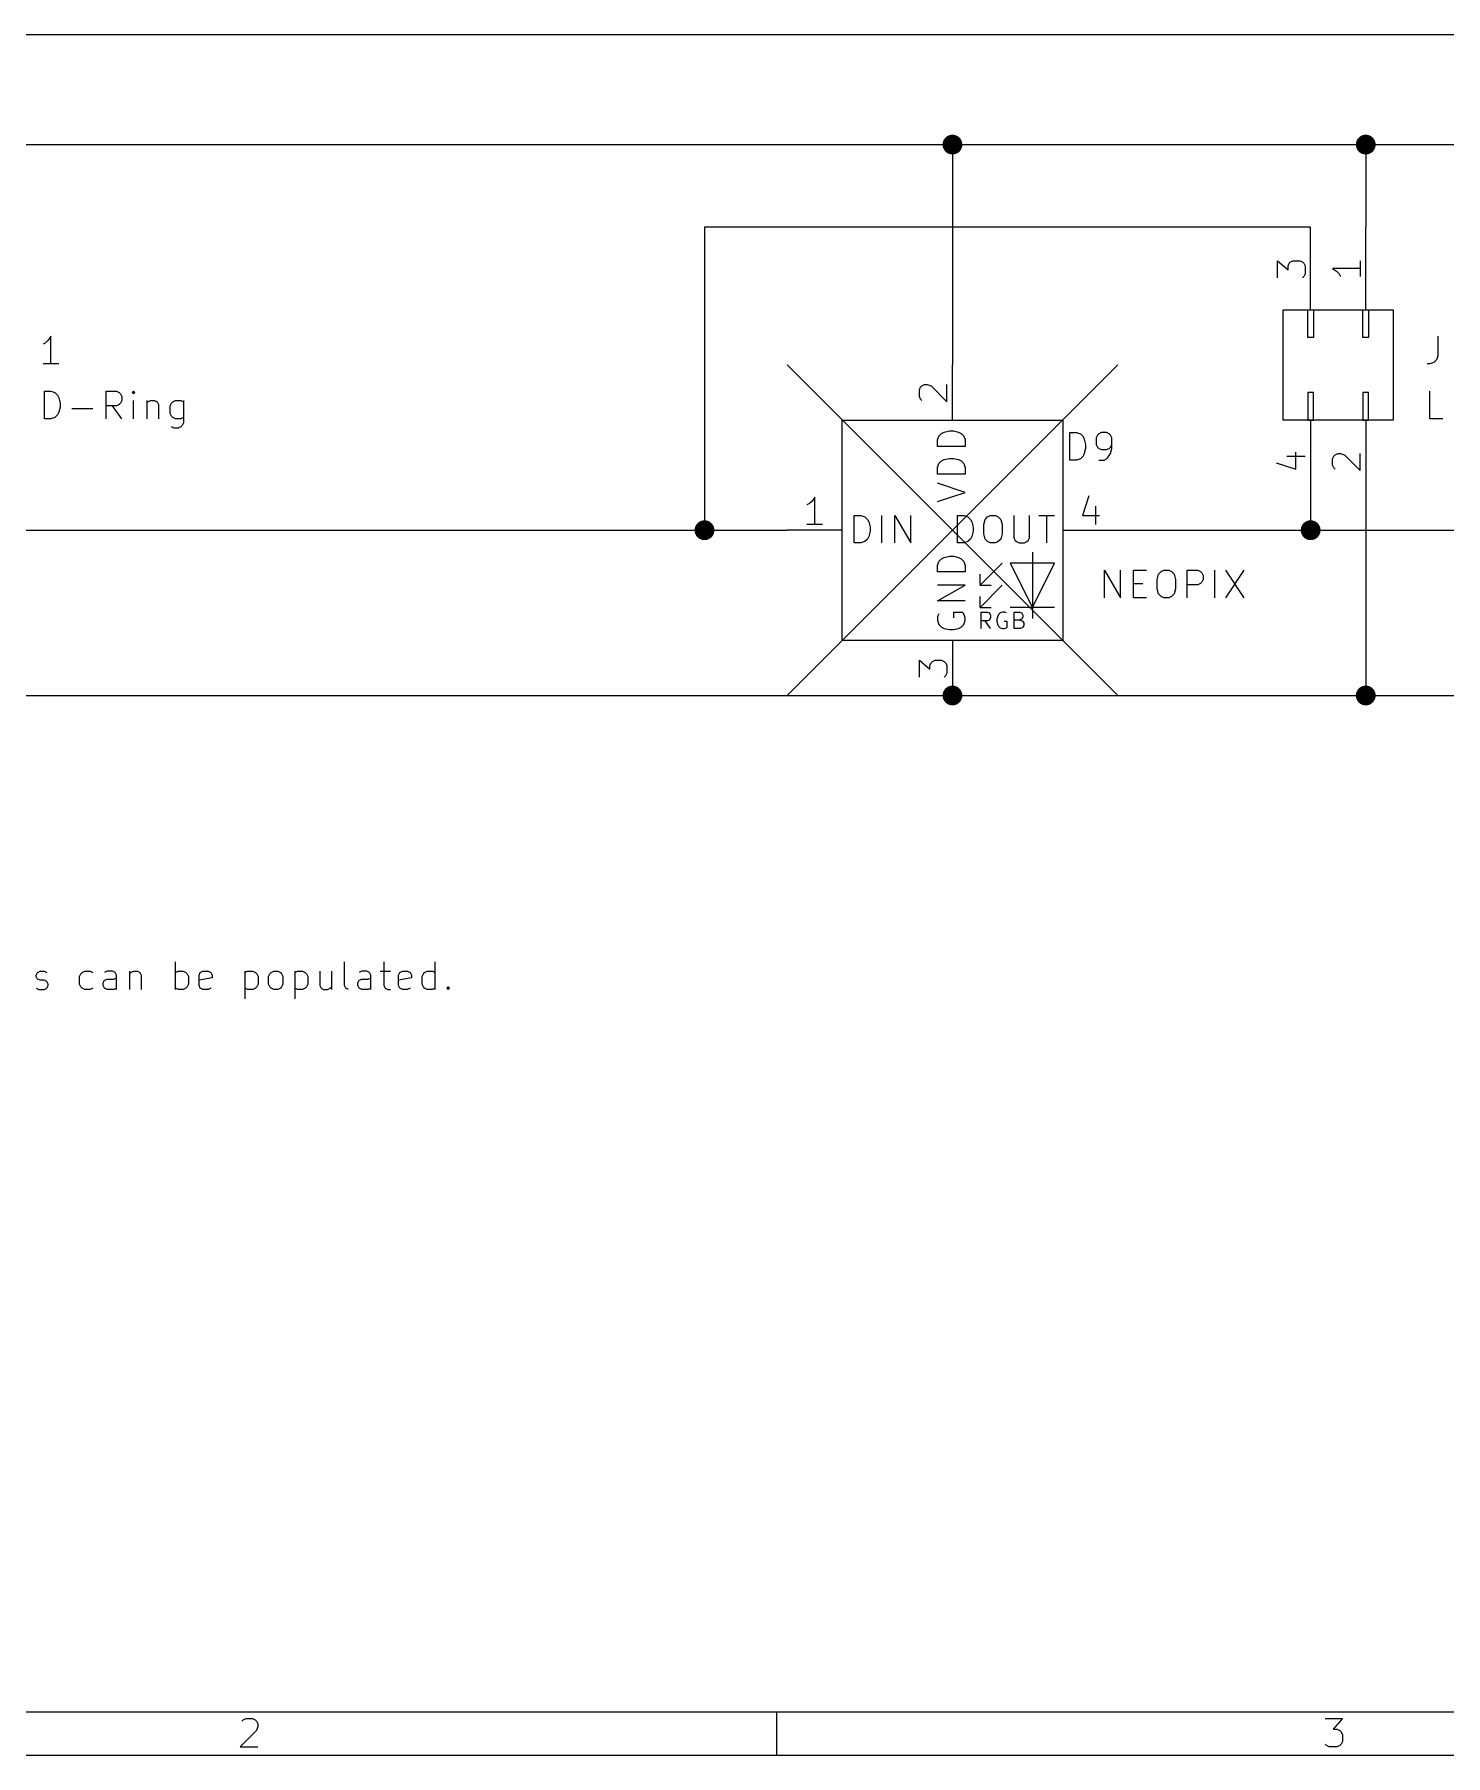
# Model space of a CAD drawing. Extents: x 0.4 to 11.3, y -7.9 to -0.4.
# Drawn here: x 2.984 to 5.545, y -7.874 to -4.75 of the extents above; entities that cross this region are included whole.
import ezdxf

# ---------------------------------------------------------------- set-up
doc = ezdxf.new("R2010")
doc.units = 0
doc.header["$MEASUREMENT"] = 0
for name, color, linetype in [('BLUE3', 171, 'CONTINUOUS'), ('CYAN2', 4, 'CONTINUOUS'), ('GRAY3', 9, 'CONTINUOUS'), ('GREEN3', 91, 'CONTINUOUS'), ('LORANGE', 41, 'CONTINUOUS'), ('LYELLOW', 51, 'CONTINUOUS'), ('RED2', 1, 'CONTINUOUS'), ('RED3', 11, 'CONTINUOUS'), ('WHITE', 7, 'CONTINUOUS')]:
    doc.layers.add(name, color=color, linetype=linetype)

msp = doc.modelspace()

# ---------------------------------------------------------------- linework, layer by layer
at = {"layer": 'BLUE3', "linetype": 'CONTINUOUS'}
for p, q in [((3.2398, -6.48371), (3.2398, -6.43371)), ((3.54693, -6.47657), (3.54693, -6.43371)), ((3.61836, -6.43371), (3.61836, -6.47657)), ((3.71122, -6.48371), (3.71122, -6.43371)), ((2.98743, -6.45752), (2.9898, -6.45276)), ((2.98743, -6.4599), (2.98743, -6.45752)), ((2.9898, -6.46466), (2.98743, -6.4599)), ((2.9898, -6.45276), (2.99457, -6.45038)), ((2.99457, -6.46704), (2.9898, -6.46466)), ((2.99457, -6.45038), (3.00171, -6.45038)), ((3.00171, -6.46704), (2.99457, -6.46704)), ((3.00171, -6.45038), (3.00647, -6.45276)), ((3.00647, -6.46943), (3.00171, -6.46704)), ((3.066, -6.4599), (3.06837, -6.45514)), ((3.066, -6.47419), (3.066, -6.4599)), ((3.06837, -6.45514), (3.07076, -6.45276)), ((3.07076, -6.45276), (3.07552, -6.45038)), ((3.07552, -6.45038), (3.08504, -6.45038)), ((3.08504, -6.45038), (3.0898, -6.45276)), ((3.10885, -6.4718), (3.11123, -6.46704)), ((3.116, -6.45038), (3.11123, -6.45276)), ((3.11123, -6.46704), (3.116, -6.46466)), ((3.12552, -6.45038), (3.116, -6.45038)), ((3.116, -6.46466), (3.1279, -6.46466)), ((3.13028, -6.45276), (3.12552, -6.45038)), ((3.1279, -6.46466), (3.13266, -6.46228)), ((3.13266, -6.45752), (3.13028, -6.45276)), ((3.13266, -6.48371), (3.13266, -6.45752)), ((3.15647, -6.45038), (3.15647, -6.48371)), ((3.15647, -6.45514), (3.15885, -6.45276)), ((3.15885, -6.45276), (3.16361, -6.45038)), ((3.16361, -6.45038), (3.17076, -6.45038)), ((3.17076, -6.45038), (3.17552, -6.45276)), ((3.17552, -6.45276), (3.1779, -6.45752)), ((3.1779, -6.45752), (3.1779, -6.48371)), ((3.2398, -6.45276), (3.24456, -6.45038)), ((3.24456, -6.45038), (3.25409, -6.45038)), ((3.25409, -6.45038), (3.25885, -6.45276)), ((3.25885, -6.45276), (3.26123, -6.45514)), ((3.26123, -6.45514), (3.26361, -6.4599)), ((3.26361, -6.4599), (3.26361, -6.47419)), ((3.28266, -6.45752), (3.28504, -6.45276)), ((3.28266, -6.47657), (3.28266, -6.45752)), ((3.30646, -6.46228), (3.28266, -6.46704)), ((3.28504, -6.45276), (3.2898, -6.45038)), ((3.2898, -6.45038), (3.29932, -6.45038)), ((3.29932, -6.45038), (3.30408, -6.45276)), ((3.30408, -6.45276), (3.30646, -6.45752)), ((3.30646, -6.45752), (3.30646, -6.46228)), ((3.36599, -6.45038), (3.36599, -6.50038)), ((3.36599, -6.45276), (3.37075, -6.45038)), ((3.37075, -6.45038), (3.38028, -6.45038)), ((3.38028, -6.45038), (3.38504, -6.45276)), ((3.38504, -6.45276), (3.38742, -6.45514)), ((3.38742, -6.45514), (3.3898, -6.4599)), ((3.3898, -6.4599), (3.3898, -6.47419)), ((3.40885, -6.4599), (3.41122, -6.45514)), ((3.40885, -6.47419), (3.40885, -6.4599)), ((3.41122, -6.45514), (3.41361, -6.45276)), ((3.41361, -6.45276), (3.41837, -6.45038)), ((3.41837, -6.45038), (3.42551, -6.45038)), ((3.42551, -6.45038), (3.43027, -6.45276)), ((3.43027, -6.45276), (3.43265, -6.45514)), ((3.43265, -6.45514), (3.43504, -6.4599)), ((3.43504, -6.4599), (3.43504, -6.47419)), ((3.45646, -6.45038), (3.45646, -6.50038)), ((3.45646, -6.45276), (3.46122, -6.45038)), ((3.46122, -6.45038), (3.47075, -6.45038)), ((3.47075, -6.45038), (3.47551, -6.45276)), ((3.47551, -6.45276), (3.47789, -6.45514)), ((3.47789, -6.45514), (3.48027, -6.4599)), ((3.48027, -6.4599), (3.48027, -6.47419)), ((3.5017, -6.45038), (3.5017, -6.47657)), ((3.52313, -6.45038), (3.52313, -6.48371)), ((3.57074, -6.4718), (3.57312, -6.46704)), ((3.57789, -6.45038), (3.57312, -6.45276)), ((3.57312, -6.46704), (3.57789, -6.46466)), ((3.58741, -6.45038), (3.57789, -6.45038)), ((3.57789, -6.46466), (3.58979, -6.46466)), ((3.59217, -6.45276), (3.58741, -6.45038)), ((3.58979, -6.46466), (3.59455, -6.46228)), ((3.59455, -6.45752), (3.59217, -6.45276)), ((3.59455, -6.48371), (3.59455, -6.45752)), ((3.61122, -6.45038), (3.63026, -6.45038)), ((3.64455, -6.45752), (3.64693, -6.45276)), ((3.64455, -6.47657), (3.64455, -6.45752)), ((3.66836, -6.46228), (3.64455, -6.46704)), ((3.64693, -6.45276), (3.65169, -6.45038)), ((3.65169, -6.45038), (3.66122, -6.45038)), ((3.66122, -6.45038), (3.66598, -6.45276)), ((3.66598, -6.45276), (3.66836, -6.45752)), ((3.66836, -6.45752), (3.66836, -6.46228)), ((3.68741, -6.4599), (3.68979, -6.45514)), ((3.68741, -6.47419), (3.68741, -6.4599)), ((3.68979, -6.45514), (3.69217, -6.45276)), ((3.69217, -6.45276), (3.69693, -6.45038)), ((3.69693, -6.45038), (3.70646, -6.45038)), ((3.70646, -6.45038), (3.71122, -6.45276)), ((2.98743, -6.48133), (2.99219, -6.48371)), ((2.99219, -6.48371), (3.00171, -6.48371)), ((3.00171, -6.48371), (3.00647, -6.48133)), ((3.00885, -6.47419), (3.00647, -6.46943)), ((3.00647, -6.48133), (3.00885, -6.47657)), ((3.00885, -6.47657), (3.00885, -6.47419)), ((3.06837, -6.47895), (3.066, -6.47419)), ((3.07076, -6.48133), (3.06837, -6.47895)), ((3.07552, -6.48371), (3.07076, -6.48133)), ((3.08504, -6.48371), (3.07552, -6.48371)), ((3.0898, -6.48133), (3.08504, -6.48371)), ((3.10885, -6.47657), (3.10885, -6.4718)), ((3.11123, -6.48133), (3.10885, -6.47657)), ((3.116, -6.48371), (3.11123, -6.48133)), ((3.1279, -6.48371), (3.116, -6.48371)), ((3.13266, -6.48133), (3.1279, -6.48371)), ((3.24456, -6.48371), (3.2398, -6.48133)), ((3.25409, -6.48371), (3.24456, -6.48371)), ((3.25885, -6.48133), (3.25409, -6.48371)), ((3.26123, -6.47895), (3.25885, -6.48133)), ((3.26361, -6.47419), (3.26123, -6.47895)), ((3.28504, -6.48133), (3.28266, -6.47657)), ((3.2898, -6.48371), (3.28504, -6.48133)), ((3.29932, -6.48371), (3.2898, -6.48371)), ((3.30408, -6.48133), (3.29932, -6.48371)), ((3.37075, -6.48371), (3.36599, -6.48133)), ((3.38028, -6.48371), (3.37075, -6.48371)), ((3.38504, -6.48133), (3.38028, -6.48371)), ((3.38742, -6.47895), (3.38504, -6.48133)), ((3.3898, -6.47419), (3.38742, -6.47895)), ((3.41122, -6.47895), (3.40885, -6.47419)), ((3.41361, -6.48133), (3.41122, -6.47895)), ((3.41837, -6.48371), (3.41361, -6.48133)), ((3.42551, -6.48371), (3.41837, -6.48371)), ((3.43027, -6.48133), (3.42551, -6.48371)), ((3.43265, -6.47895), (3.43027, -6.48133)), ((3.43504, -6.47419), (3.43265, -6.47895)), ((3.46122, -6.48371), (3.45646, -6.48133)), ((3.47075, -6.48371), (3.46122, -6.48371)), ((3.47551, -6.48133), (3.47075, -6.48371)), ((3.47789, -6.47895), (3.47551, -6.48133)), ((3.48027, -6.47419), (3.47789, -6.47895)), ((3.5017, -6.47657), (3.50408, -6.48133)), ((3.50408, -6.48133), (3.50884, -6.48371)), ((3.50884, -6.48371), (3.51598, -6.48371)), ((3.51598, -6.48371), (3.52074, -6.48133)), ((3.52074, -6.48133), (3.52313, -6.47895)), ((3.54931, -6.48133), (3.54693, -6.47657)), ((3.55408, -6.48371), (3.54931, -6.48133)), ((3.57074, -6.47657), (3.57074, -6.4718)), ((3.57312, -6.48133), (3.57074, -6.47657)), ((3.57789, -6.48371), (3.57312, -6.48133)), ((3.58979, -6.48371), (3.57789, -6.48371)), ((3.59455, -6.48133), (3.58979, -6.48371)), ((3.61836, -6.47657), (3.62074, -6.48133)), ((3.62074, -6.48133), (3.6255, -6.48371)), ((3.6255, -6.48371), (3.63026, -6.48371)), ((3.64693, -6.48133), (3.64455, -6.47657)), ((3.65169, -6.48371), (3.64693, -6.48133)), ((3.66122, -6.48371), (3.65169, -6.48371)), ((3.66598, -6.48133), (3.66122, -6.48371)), ((3.68979, -6.47895), (3.68741, -6.47419)), ((3.69217, -6.48133), (3.68979, -6.47895)), ((3.69693, -6.48371), (3.69217, -6.48133)), ((3.70646, -6.48371), (3.69693, -6.48371)), ((3.71122, -6.48133), (3.70646, -6.48371)), ((3.73265, -6.48133), (3.73502, -6.47895)), ((3.73502, -6.48371), (3.73265, -6.48133)), ((3.73502, -6.47895), (3.73741, -6.48133)), ((3.73502, -6.47895), (3.73502, -6.48371)), ((3.73741, -6.48133), (3.73502, -6.48371))]:
    msp.add_line(p, q, dxfattribs=at)
at = {"layer": 'CYAN2', "linetype": 'CONTINUOUS'}
for p, q in [((3.00437, -5.30971), (2.99961, -5.31209)), ((3.00437, -5.30971), (2.99961, -5.31209)), ((3.00914, -5.30495), (3.00437, -5.30971)), ((3.00914, -5.30495), (3.00437, -5.30971)), ((3.0139, -5.2978), (3.00914, -5.30495)), ((3.0139, -5.2978), (3.00914, -5.30495)), ((3.0139, -5.3478), (3.0139, -5.2978)), ((3.0139, -5.3478), (3.0139, -5.2978)), ((5.53057, -5.2978), (5.53057, -5.33352)), ((5.52819, -5.34066), (5.52343, -5.34543)), ((5.53057, -5.33352), (5.52819, -5.34066)), ((3.02819, -5.3478), (2.99961, -5.3478)), ((3.02819, -5.3478), (2.99961, -5.3478)), ((5.51628, -5.3478), (5.51152, -5.3478)), ((5.52343, -5.34543), (5.51628, -5.3478)), ((3.00199, -5.4478), (3.00199, -5.3978)), ((3.00199, -5.3978), (3.0139, -5.3978)), ((3.00199, -5.4478), (3.00199, -5.3978)), ((3.00199, -5.3978), (3.0139, -5.3978)), ((3.0139, -5.3978), (3.02104, -5.40019)), ((3.0139, -5.3978), (3.02104, -5.40019)), ((3.02104, -5.40019), (3.0258, -5.40495)), ((3.02104, -5.40019), (3.0258, -5.40495)), ((3.0258, -5.40495), (3.02819, -5.40971)), ((3.0258, -5.40495), (3.02819, -5.40971)), ((3.1139, -5.4478), (3.1139, -5.3978)), ((3.1139, -5.3978), (3.13294, -5.3978)), ((3.1139, -5.4478), (3.1139, -5.3978)), ((3.1139, -5.3978), (3.13294, -5.3978)), ((3.13294, -5.3978), (3.13771, -5.40019)), ((3.13294, -5.3978), (3.13771, -5.40019)), ((3.13771, -5.40019), (3.14009, -5.40257)), ((3.13771, -5.40019), (3.14009, -5.40257)), ((3.14009, -5.40257), (3.14247, -5.40733)), ((3.14009, -5.40257), (3.14247, -5.40733)), ((3.1639, -5.3978), (3.16152, -5.40019)), ((3.1639, -5.3978), (3.16152, -5.40019)), ((3.16152, -5.40019), (3.1639, -5.40257)), ((3.16152, -5.40019), (3.1639, -5.40257)), ((3.16628, -5.40019), (3.1639, -5.3978)), ((3.1639, -5.3978), (3.1639, -5.40257)), ((3.16628, -5.40019), (3.1639, -5.3978)), ((3.1639, -5.3978), (3.1639, -5.40257)), ((3.1639, -5.40257), (3.16628, -5.40019)), ((3.1639, -5.40257), (3.16628, -5.40019)), ((5.51628, -5.4478), (5.51628, -5.3978)), ((3.02819, -5.4359), (3.0258, -5.44066)), ((3.02819, -5.4359), (3.0258, -5.44066)), ((3.02819, -5.40971), (3.03056, -5.41923)), ((3.02819, -5.40971), (3.03056, -5.41923)), ((3.03056, -5.42637), (3.02819, -5.4359)), ((3.03056, -5.42637), (3.02819, -5.4359)), ((3.03056, -5.41923), (3.03056, -5.42637)), ((3.03056, -5.41923), (3.03056, -5.42637)), ((3.05199, -5.42876), (3.09009, -5.42876)), ((3.05199, -5.42876), (3.09009, -5.42876)), ((3.13294, -5.424), (3.1139, -5.424)), ((3.13294, -5.424), (3.1139, -5.424)), ((3.14247, -5.4478), (3.1258, -5.424)), ((3.14247, -5.4478), (3.1258, -5.424)), ((3.13771, -5.42161), (3.13294, -5.424)), ((3.13771, -5.42161), (3.13294, -5.424)), ((3.14009, -5.41923), (3.13771, -5.42161)), ((3.14009, -5.41923), (3.13771, -5.42161)), ((3.14247, -5.41447), (3.14009, -5.41923)), ((3.14247, -5.41447), (3.14009, -5.41923)), ((3.14247, -5.40733), (3.14247, -5.41447)), ((3.14247, -5.40733), (3.14247, -5.41447)), ((3.1639, -5.4478), (3.1639, -5.41447)), ((3.1639, -5.4478), (3.1639, -5.41447)), ((3.18771, -5.41447), (3.18771, -5.4478)), ((3.18771, -5.41447), (3.18771, -5.4478)), ((3.18771, -5.41923), (3.19009, -5.41685)), ((3.18771, -5.41923), (3.19009, -5.41685)), ((3.19009, -5.41685), (3.19485, -5.41447)), ((3.19009, -5.41685), (3.19485, -5.41447)), ((3.19485, -5.41447), (3.202, -5.41447)), ((3.19485, -5.41447), (3.202, -5.41447)), ((3.202, -5.41447), (3.20676, -5.41685)), ((3.202, -5.41447), (3.20676, -5.41685)), ((3.20676, -5.41685), (3.20914, -5.42161)), ((3.20676, -5.41685), (3.20914, -5.42161)), ((3.20914, -5.42161), (3.20914, -5.4478)), ((3.20914, -5.42161), (3.20914, -5.4478)), ((3.23057, -5.424), (3.23294, -5.41923)), ((3.23057, -5.424), (3.23294, -5.41923)), ((3.23057, -5.43828), (3.23057, -5.424)), ((3.23057, -5.43828), (3.23057, -5.424)), ((3.23294, -5.41923), (3.23533, -5.41685)), ((3.23294, -5.41923), (3.23533, -5.41685)), ((3.23533, -5.41685), (3.24009, -5.41447)), ((3.23533, -5.41685), (3.24009, -5.41447)), ((3.24009, -5.41447), (3.24961, -5.41447)), ((3.24009, -5.41447), (3.24961, -5.41447)), ((3.24961, -5.41447), (3.25437, -5.41685)), ((3.24961, -5.41447), (3.25437, -5.41685)), ((3.25437, -5.41447), (3.25437, -5.45495)), ((3.25437, -5.41447), (3.25437, -5.45495)), ((3.0139, -5.4478), (3.00199, -5.4478)), ((3.0139, -5.4478), (3.00199, -5.4478)), ((3.02104, -5.44543), (3.0139, -5.4478)), ((3.02104, -5.44543), (3.0139, -5.4478)), ((3.0258, -5.44066), (3.02104, -5.44543)), ((3.0258, -5.44066), (3.02104, -5.44543)), ((3.23294, -5.44304), (3.23057, -5.43828)), ((3.23294, -5.44304), (3.23057, -5.43828)), ((3.23533, -5.44543), (3.23294, -5.44304)), ((3.23533, -5.44543), (3.23294, -5.44304)), ((3.23771, -5.46447), (3.23294, -5.46209)), ((3.23771, -5.46447), (3.23294, -5.46209)), ((3.24009, -5.4478), (3.23533, -5.44543)), ((3.24009, -5.4478), (3.23533, -5.44543)), ((3.24485, -5.46447), (3.23771, -5.46447)), ((3.24485, -5.46447), (3.23771, -5.46447)), ((3.24961, -5.4478), (3.24009, -5.4478)), ((3.24961, -5.4478), (3.24009, -5.4478)), ((3.24961, -5.46209), (3.24485, -5.46447)), ((3.24961, -5.46209), (3.24485, -5.46447)), ((3.25437, -5.44543), (3.24961, -5.4478)), ((3.25437, -5.44543), (3.24961, -5.4478)), ((3.25199, -5.45971), (3.24961, -5.46209)), ((3.25199, -5.45971), (3.24961, -5.46209)), ((3.25437, -5.45495), (3.25199, -5.45971)), ((3.25437, -5.45495), (3.25199, -5.45971)), ((5.54009, -5.4478), (5.51628, -5.4478))]:
    msp.add_line(p, q, dxfattribs=at)
at = {"layer": 'GRAY3', "linetype": 'CONTINUOUS'}
for p, q in [((4.65, -5.45), (4.65, -5.35)), ((4.58988, -5.39523), (4.59226, -5.39047)), ((4.58988, -5.40714), (4.58988, -5.39523)), ((4.59226, -5.39047), (4.59464, -5.38809)), ((4.59464, -5.38809), (4.5994, -5.38571)), ((4.5994, -5.38571), (4.60417, -5.38571)), ((4.60417, -5.38571), (4.61131, -5.38809)), ((4.61131, -5.38809), (4.63988, -5.41666)), ((4.63988, -5.41666), (4.63988, -5.38571)), ((4.59226, -5.4119), (4.58988, -5.40714)), ((4.59464, -5.41428), (4.59226, -5.4119)), ((4.45, -5.85), (4.45, -5.45)), ((4.45, -5.45), (4.85, -5.45)), ((4.85, -5.45), (4.85, -5.85)), ((4.62313, -5.48619), (4.62551, -5.47905)), ((4.62313, -5.49809), (4.62313, -5.48619)), ((4.67313, -5.49809), (4.62313, -5.49809)), ((4.62551, -5.47905), (4.63028, -5.47428)), ((4.63028, -5.47428), (4.63504, -5.4719)), ((4.63504, -5.4719), (4.64456, -5.46952)), ((4.64456, -5.46952), (4.6517, -5.46952)), ((4.6517, -5.46952), (4.66122, -5.4719)), ((4.66122, -5.4719), (4.66599, -5.47428)), ((4.66599, -5.47428), (4.67075, -5.47905)), ((4.67075, -5.47905), (4.67313, -5.48619)), ((4.67313, -5.48619), (4.67313, -5.49809)), ((4.86309, -5.5228), (4.86309, -5.4728)), ((4.86309, -5.4728), (4.875, -5.4728)), ((4.875, -5.4728), (4.88214, -5.47519)), ((4.88214, -5.47519), (4.88691, -5.47995)), ((4.88691, -5.47995), (4.88929, -5.48471)), ((4.88929, -5.48471), (4.89167, -5.49423)), ((4.89167, -5.49423), (4.89167, -5.50137)), ((4.91309, -5.47757), (4.91072, -5.48233)), ((4.91072, -5.48233), (4.91072, -5.49423)), ((4.91072, -5.49423), (4.91309, -5.499)), ((4.91548, -5.47519), (4.91309, -5.47757)), ((4.92024, -5.4728), (4.91548, -5.47519)), ((4.92976, -5.4728), (4.92024, -5.4728)), ((4.93452, -5.47519), (4.92976, -5.4728)), ((4.93691, -5.47757), (4.93452, -5.47519)), ((4.93929, -5.48233), (4.93691, -5.47757)), ((4.93691, -5.499), (4.93929, -5.49423)), ((4.93929, -5.50137), (4.93929, -5.48233)), ((4.62313, -5.53619), (4.62551, -5.52905)), ((4.62551, -5.52905), (4.63028, -5.52428)), ((4.63028, -5.52428), (4.63504, -5.5219)), ((4.63504, -5.5219), (4.64456, -5.51952)), ((4.64456, -5.51952), (4.6517, -5.51952)), ((4.6517, -5.51952), (4.66122, -5.5219)), ((4.66122, -5.5219), (4.66599, -5.52428)), ((4.66599, -5.52428), (4.67075, -5.52905)), ((4.67075, -5.52905), (4.67313, -5.53619)), ((4.875, -5.5228), (4.86309, -5.5228)), ((4.88214, -5.52043), (4.875, -5.5228)), ((4.88691, -5.51566), (4.88214, -5.52043)), ((4.88929, -5.5109), (4.88691, -5.51566)), ((4.89167, -5.50137), (4.88929, -5.5109)), ((4.91309, -5.499), (4.91548, -5.50137)), ((4.91548, -5.50137), (4.92024, -5.50376)), ((4.91548, -5.5228), (4.925, -5.5228)), ((4.92024, -5.50376), (4.92976, -5.50376)), ((4.925, -5.5228), (4.92976, -5.52043)), ((4.92976, -5.50376), (4.93452, -5.50137)), ((4.92976, -5.52043), (4.93214, -5.51804)), ((4.93214, -5.51804), (4.93691, -5.5109)), ((4.93452, -5.50137), (4.93691, -5.499)), ((4.93691, -5.5109), (4.93929, -5.50137)), ((4.62313, -5.54809), (4.62313, -5.53619)), ((4.67313, -5.54809), (4.62313, -5.54809)), ((4.67313, -5.53619), (4.67313, -5.54809)), ((4.4, -5.58988), (4.39524, -5.59702)), ((4.4, -5.63988), (4.4, -5.58988)), ((4.67313, -5.58143), (4.62313, -5.56476)), ((4.62313, -5.59809), (4.67313, -5.58143)), ((4.89762, -5.5875), (4.88572, -5.62321)), ((4.39048, -5.60178), (4.38572, -5.60417)), ((4.39524, -5.59702), (4.39048, -5.60178)), ((4.4719, -5.67313), (4.4719, -5.62313)), ((4.4719, -5.62313), (4.48381, -5.62313)), ((4.48381, -5.62313), (4.49095, -5.62551)), ((4.5219, -5.67313), (4.5219, -5.62313)), ((4.54571, -5.67313), (4.54571, -5.62313)), ((4.54571, -5.62313), (4.57428, -5.67313)), ((4.57428, -5.67313), (4.57428, -5.62313)), ((4.65904, -5.67313), (4.65904, -5.62313)), ((4.65904, -5.62313), (4.67095, -5.62313)), ((4.67095, -5.62313), (4.67809, -5.62551)), ((4.71381, -5.62551), (4.71857, -5.62313)), ((4.71857, -5.62313), (4.72809, -5.62313)), ((4.72809, -5.62313), (4.73285, -5.62551)), ((4.76143, -5.62313), (4.76143, -5.66361)), ((4.79, -5.66361), (4.79, -5.62313)), ((4.80667, -5.62313), (4.83524, -5.62313)), ((4.82095, -5.67313), (4.82095, -5.62313)), ((4.88572, -5.62321), (4.91667, -5.62321)), ((4.90952, -5.60655), (4.90952, -5.63988)), ((4.45, -5.65), (4.35, -5.65)), ((4.41429, -5.63988), (4.38572, -5.63988)), ((4.49095, -5.62551), (4.49571, -5.63028)), ((4.49571, -5.63028), (4.49809, -5.63504)), ((4.49809, -5.63504), (4.50047, -5.64456)), ((4.50047, -5.6517), (4.49809, -5.66122)), ((4.50047, -5.64456), (4.50047, -5.6517)), ((4.67809, -5.62551), (4.68285, -5.63028)), ((4.68285, -5.63028), (4.68524, -5.63504)), ((4.68524, -5.63504), (4.68761, -5.64456)), ((4.68761, -5.6517), (4.68524, -5.66122)), ((4.68761, -5.64456), (4.68761, -5.6517)), ((4.70667, -5.6398), (4.70904, -5.63028)), ((4.70667, -5.65646), (4.70667, -5.6398)), ((4.70904, -5.63028), (4.71381, -5.62551)), ((4.73285, -5.62551), (4.73761, -5.63028)), ((4.73761, -5.63028), (4.74, -5.6398)), ((4.74, -5.6398), (4.74, -5.65646)), ((4.85, -5.65), (4.95, -5.65)), ((4.48381, -5.67313), (4.4719, -5.67313)), ((4.49095, -5.67075), (4.48381, -5.67313)), ((4.49571, -5.66599), (4.49095, -5.67075)), ((4.49809, -5.66122), (4.49571, -5.66599)), ((4.67095, -5.67313), (4.65904, -5.67313)), ((4.67809, -5.67075), (4.67095, -5.67313)), ((4.68285, -5.66599), (4.67809, -5.67075)), ((4.68524, -5.66122), (4.68285, -5.66599)), ((4.70904, -5.66599), (4.70667, -5.65646)), ((4.71381, -5.67075), (4.70904, -5.66599)), ((4.71857, -5.67313), (4.71381, -5.67075)), ((4.72809, -5.67313), (4.71857, -5.67313)), ((4.73285, -5.67075), (4.72809, -5.67313)), ((4.73761, -5.66599), (4.73285, -5.67075)), ((4.74, -5.65646), (4.73761, -5.66599)), ((4.76143, -5.66361), (4.76381, -5.66837)), ((4.76381, -5.66837), (4.76619, -5.67075)), ((4.76619, -5.67075), (4.77095, -5.67313)), ((4.77095, -5.67313), (4.78047, -5.67313)), ((4.78047, -5.67313), (4.78524, -5.67075)), ((4.78524, -5.67075), (4.78762, -5.66837)), ((4.78762, -5.66837), (4.79, -5.66361)), ((4.62313, -5.71381), (4.62551, -5.70667)), ((4.62313, -5.72571), (4.62313, -5.71381)), ((4.62551, -5.70667), (4.63028, -5.7019)), ((4.63028, -5.7019), (4.63504, -5.69952)), ((4.63504, -5.69952), (4.64456, -5.69714)), ((4.64456, -5.69714), (4.6517, -5.69714)), ((4.6517, -5.69714), (4.66122, -5.69952)), ((4.66122, -5.69952), (4.66599, -5.7019)), ((4.66599, -5.7019), (4.67075, -5.70667)), ((4.67075, -5.70667), (4.67313, -5.71381)), ((4.67313, -5.71381), (4.67313, -5.72571)), ((4.74, -5.71), (4.7, -5.75)), ((4.835, -5.71), (4.755, -5.71)), ((4.755, -5.71), (4.795, -5.79)), ((4.795, -5.69), (4.795, -5.79)), ((4.795, -5.79), (4.835, -5.71)), ((4.67313, -5.72571), (4.62313, -5.72571)), ((4.7, -5.75), (4.7, -5.73)), ((4.92619, -5.7728), (4.92619, -5.7228)), ((4.92619, -5.7228), (4.95476, -5.7728)), ((4.95476, -5.7728), (4.95476, -5.7228)), ((4.97857, -5.7728), (4.97857, -5.7228)), ((4.97857, -5.7228), (5.00238, -5.7228)), ((4.97857, -5.74661), (4.99524, -5.74661)), ((5.02143, -5.73947), (5.02381, -5.72995)), ((5.02143, -5.75614), (5.02143, -5.73947)), ((5.02381, -5.72995), (5.02857, -5.72519)), ((5.02857, -5.72519), (5.03333, -5.7228)), ((5.03333, -5.7228), (5.04285, -5.7228)), ((5.04285, -5.7228), (5.04762, -5.72519)), ((5.04762, -5.72519), (5.05238, -5.72995)), ((5.05238, -5.72995), (5.05476, -5.73947)), ((5.05476, -5.73947), (5.05476, -5.75614)), ((5.07619, -5.7728), (5.07619, -5.7228)), ((5.07619, -5.7228), (5.09524, -5.7228)), ((5.09524, -5.7228), (5.1, -5.72519)), ((5.1, -5.74661), (5.09524, -5.749)), ((5.1, -5.72519), (5.10238, -5.72757)), ((5.10238, -5.74423), (5.1, -5.74661)), ((5.10238, -5.72757), (5.10476, -5.73233)), ((5.10476, -5.73947), (5.10238, -5.74423)), ((5.10476, -5.73233), (5.10476, -5.73947)), ((5.12619, -5.7728), (5.12619, -5.7228)), ((5.14524, -5.7228), (5.17857, -5.7728)), ((5.17857, -5.7228), (5.14524, -5.7728)), ((4.62313, -5.77809), (4.67313, -5.74952)), ((4.67313, -5.74952), (4.62313, -5.74952)), ((4.67313, -5.77809), (4.62313, -5.77809)), ((4.7, -5.75), (4.72, -5.75)), ((4.74, -5.75), (4.7, -5.79)), ((4.7, -5.79), (4.7, -5.77)), ((5.00238, -5.7728), (4.97857, -5.7728)), ((5.02381, -5.76566), (5.02143, -5.75614)), ((5.02857, -5.77043), (5.02381, -5.76566)), ((5.03333, -5.7728), (5.02857, -5.77043)), ((5.04285, -5.7728), (5.03333, -5.7728)), ((5.04762, -5.77043), (5.04285, -5.7728)), ((5.05238, -5.76566), (5.04762, -5.77043)), ((5.05476, -5.75614), (5.05238, -5.76566)), ((5.09524, -5.749), (5.07619, -5.749)), ((4.62551, -5.8019), (4.62313, -5.80667)), ((4.62313, -5.80667), (4.62313, -5.81381)), ((4.66837, -5.79952), (4.6517, -5.79952)), ((4.6517, -5.79952), (4.6517, -5.80905)), ((4.67075, -5.8019), (4.66837, -5.79952)), ((4.67313, -5.80905), (4.67075, -5.8019)), ((4.67313, -5.81381), (4.67313, -5.80905)), ((4.7, -5.79), (4.72, -5.79)), ((4.70214, -5.82869), (4.70214, -5.79869)), ((4.70214, -5.79869), (4.71357, -5.79869)), ((4.71357, -5.79869), (4.71643, -5.80011)), ((4.71643, -5.80011), (4.71785, -5.80154)), ((4.71785, -5.80154), (4.71928, -5.8044)), ((4.71928, -5.80869), (4.71785, -5.81154)), ((4.71928, -5.8044), (4.71928, -5.80869)), ((4.73214, -5.80583), (4.73071, -5.81154)), ((4.73357, -5.80297), (4.73214, -5.80583)), ((4.73643, -5.80011), (4.73357, -5.80297)), ((4.74071, -5.79869), (4.73643, -5.80011)), ((4.745, -5.79869), (4.74071, -5.79869)), ((4.74785, -5.80011), (4.745, -5.79869)), ((4.835, -5.79), (4.755, -5.79)), ((4.76214, -5.82869), (4.76214, -5.79869)), ((4.76214, -5.79869), (4.77214, -5.79869)), ((4.77214, -5.79869), (4.775, -5.80011)), ((4.775, -5.80011), (4.77643, -5.80154)), ((4.77643, -5.81011), (4.775, -5.81154)), ((4.77643, -5.80154), (4.77785, -5.8044)), ((4.77785, -5.80726), (4.77643, -5.81011)), ((4.77785, -5.8044), (4.77785, -5.80726)), ((4.795, -5.79), (4.795, -5.81)), ((4.62313, -5.81381), (4.62551, -5.82095)), ((4.62551, -5.82095), (4.63028, -5.82571)), ((4.63028, -5.82571), (4.63504, -5.82809)), ((4.63504, -5.82809), (4.64456, -5.83047)), ((4.64456, -5.83047), (4.6517, -5.83047)), ((4.6517, -5.83047), (4.66122, -5.82809)), ((4.66122, -5.82809), (4.66599, -5.82571)), ((4.66599, -5.82571), (4.67075, -5.82095)), ((4.67075, -5.82095), (4.67313, -5.81381)), ((4.71357, -5.8144), (4.70214, -5.8144)), ((4.71928, -5.82869), (4.70928, -5.8144)), ((4.71643, -5.81297), (4.71357, -5.8144)), ((4.71785, -5.81154), (4.71643, -5.81297)), ((4.73071, -5.81154), (4.73071, -5.81583)), ((4.73071, -5.81583), (4.73214, -5.82154)), ((4.73214, -5.82154), (4.73357, -5.8244)), ((4.73357, -5.8244), (4.73643, -5.82726)), ((4.73643, -5.82726), (4.74071, -5.82869)), ((4.74071, -5.82869), (4.74357, -5.82869)), ((4.74928, -5.81583), (4.74357, -5.81583)), ((4.74357, -5.82869), (4.74785, -5.82726)), ((4.74785, -5.82726), (4.74928, -5.82583)), ((4.74928, -5.82583), (4.74928, -5.81583)), ((4.77214, -5.81297), (4.76214, -5.81297)), ((4.77357, -5.82869), (4.76214, -5.82869)), ((4.775, -5.81154), (4.77214, -5.81297)), ((4.77214, -5.81297), (4.77643, -5.8144)), ((4.77643, -5.82726), (4.77357, -5.82869)), ((4.77643, -5.8144), (4.77785, -5.81583)), ((4.77785, -5.82583), (4.77643, -5.82726)), ((4.77785, -5.81583), (4.77928, -5.81869)), ((4.77928, -5.82297), (4.77785, -5.82583)), ((4.77928, -5.81869), (4.77928, -5.82297)), ((4.85, -5.85), (4.45, -5.85)), ((4.65, -5.85), (4.65, -5.95)), ((4.58988, -5.91666), (4.58988, -5.88571)), ((4.58988, -5.88571), (4.60893, -5.90238)), ((4.60893, -5.89523), (4.61131, -5.89047)), ((4.60893, -5.90238), (4.60893, -5.89523)), ((4.61131, -5.89047), (4.61369, -5.88809)), ((4.61369, -5.88809), (4.61845, -5.88571)), ((4.61845, -5.88571), (4.63035, -5.88571)), ((4.63035, -5.88571), (4.63512, -5.88809)), ((4.63512, -5.88809), (4.6375, -5.89047)), ((4.6375, -5.89047), (4.63988, -5.89523)), ((4.63988, -5.89523), (4.63988, -5.90952)), ((4.6375, -5.91428), (4.63512, -5.91666)), ((4.63988, -5.90952), (4.6375, -5.91428))]:
    msp.add_line(p, q, dxfattribs=at)
at = {"layer": 'GREEN3', "linetype": 'CONTINUOUS'}
for p, q in [((1.5, -4.75), (8.3, -4.75)), ((2.8, -4.95), (4.65, -4.95)), ((4.65, -4.95), (5.4, -4.95)), ((4.65, -4.95), (4.65, -5.35)), ((5.4, -4.95), (5.4, -5.1)), ((5.4, -4.95), (7.65, -4.95)), ((5.3, -5.1), (4.2, -5.1)), ((4.2, -5.1), (4.2, -5.65)), ((5.3, -5.6), (5.3, -5.65)), ((5.4, -5.6), (5.4, -5.95)), ((2.7, -5.65), (4.2, -5.65)), ((4.2, -5.65), (4.35, -5.65)), ((4.95, -5.65), (5.3, -5.65)), ((5.3, -5.65), (7.25, -5.65)), ((2.8, -5.95), (4.65, -5.95)), ((4.65, -5.95), (5.4, -5.95)), ((5.4, -5.95), (7.65, -5.95))]:
    msp.add_line(p, q, dxfattribs=at)
at = {"layer": 'GREEN3', "const_width": 0.018}
for points in [[(4.641, -4.95, 1), (4.659, -4.95, 1)], [(5.391, -4.95, 1), (5.409, -4.95, 1)], [(4.191, -5.65, 1), (4.209, -5.65, 1)], [(5.291, -5.65, 1), (5.309, -5.65, 1)], [(4.641, -5.95, 1), (4.659, -5.95, 1)], [(5.391, -5.95, 1), (5.409, -5.95, 1)]]:
    msp.add_lwpolyline(points, format="xyb", close=True, dxfattribs=at)
at = {"layer": 'LORANGE', "linetype": 'CONTINUOUS'}
for p, q in [((4.35, -5.35), (4.95, -5.95)), ((4.95, -5.35), (4.35, -5.95))]:
    msp.add_line(p, q, dxfattribs=at)
at = {"layer": 'LYELLOW', "linetype": 'CONTINUOUS'}
for p, q in [((5.25, -5.45), (5.25, -5.25)), ((5.25, -5.25), (5.45, -5.25)), ((5.45, -5.25), (5.45, -5.45)), ((5.45, -5.45), (5.25, -5.45))]:
    msp.add_line(p, q, dxfattribs=at)
at = {"layer": 'RED2', "linetype": 'CONTINUOUS'}
for p, q in [((5.3, -5.25), (5.3, -5.1)), ((5.4, -5.25), (5.4, -5.1)), ((5.25, -5.45), (5.25, -5.25)), ((5.25, -5.25), (5.45, -5.25)), ((5.295, -5.3), (5.295, -5.25)), ((5.295, -5.25), (5.305, -5.25)), ((5.305, -5.25), (5.305, -5.3)), ((5.395, -5.3), (5.395, -5.25)), ((5.395, -5.25), (5.405, -5.25)), ((5.405, -5.25), (5.405, -5.3)), ((5.45, -5.25), (5.45, -5.45)), ((5.305, -5.3), (5.295, -5.3)), ((5.405, -5.3), (5.395, -5.3)), ((5.305, -5.4), (5.295, -5.4)), ((5.295, -5.4), (5.295, -5.45)), ((5.305, -5.45), (5.305, -5.4)), ((5.405, -5.4), (5.395, -5.4)), ((5.395, -5.4), (5.395, -5.45)), ((5.405, -5.45), (5.405, -5.4)), ((5.45, -5.45), (5.25, -5.45)), ((5.295, -5.45), (5.305, -5.45)), ((5.3, -5.45), (5.3, -5.6)), ((5.395, -5.45), (5.405, -5.45)), ((5.4, -5.45), (5.4, -5.6)), ((11.2206, -7.79556), (0.47244, -7.79556)), ((3.36009, -7.812), (3.36252, -7.80956)), ((3.36252, -7.80956), (3.3674, -7.80712)), ((3.3674, -7.80712), (3.37958, -7.80712)), ((3.37958, -7.80712), (3.38446, -7.80956)), ((3.38446, -7.80956), (3.38689, -7.812)), ((4.33071, -7.79556), (4.33071, -7.8743)), ((5.32615, -7.80712), (5.35783, -7.80712)), ((5.35783, -7.80712), (5.34078, -7.82662)), ((3.38689, -7.82906), (3.35765, -7.8583)), ((3.38689, -7.812), (3.38933, -7.81687)), ((3.38933, -7.82174), (3.38689, -7.82906)), ((3.38933, -7.81687), (3.38933, -7.82174)), ((5.34078, -7.82662), (5.34809, -7.82662)), ((5.34809, -7.82662), (5.35296, -7.82906)), ((5.35296, -7.82906), (5.3554, -7.83149)), ((5.3554, -7.83149), (5.35783, -7.83637)), ((5.35783, -7.83637), (5.35783, -7.84855)), ((3.35765, -7.8583), (3.38933, -7.8583)), ((5.32859, -7.85587), (5.32615, -7.85343)), ((5.33346, -7.8583), (5.32859, -7.85587)), ((5.34809, -7.8583), (5.33346, -7.8583)), ((5.35296, -7.85587), (5.34809, -7.8583)), ((5.3554, -7.85343), (5.35296, -7.85587)), ((5.35783, -7.84855), (5.3554, -7.85343)), ((11.2993, -7.8743), (0.3937, -7.8743))]:
    msp.add_line(p, q, dxfattribs=at)
at = {"layer": 'RED3', "linetype": 'CONTINUOUS'}
for p, q in [((5.23988, -5.19166), (5.23988, -5.16071)), ((5.23988, -5.16071), (5.25893, -5.17738)), ((5.25893, -5.17023), (5.26131, -5.16547)), ((5.25893, -5.17738), (5.25893, -5.17023)), ((5.26131, -5.16547), (5.26369, -5.16309)), ((5.26369, -5.16309), (5.26845, -5.16071)), ((5.26845, -5.16071), (5.28035, -5.16071)), ((5.28035, -5.16071), (5.28512, -5.16309)), ((5.28512, -5.16309), (5.2875, -5.16547)), ((5.2875, -5.16547), (5.28988, -5.17023)), ((5.28988, -5.18452), (5.2875, -5.18928)), ((5.28988, -5.17023), (5.28988, -5.18452)), ((5.38988, -5.175), (5.33988, -5.175)), ((5.33988, -5.175), (5.34702, -5.17976)), ((5.34702, -5.17976), (5.35178, -5.18452)), ((5.35178, -5.18452), (5.35417, -5.18928)), ((5.38988, -5.16071), (5.38988, -5.18928)), ((5.2875, -5.18928), (5.28512, -5.19166)), ((5.2375, -5.52738), (5.27321, -5.53928)), ((5.25655, -5.51547), (5.28988, -5.51547)), ((5.27321, -5.53928), (5.27321, -5.50833)), ((5.33988, -5.52023), (5.34226, -5.51547)), ((5.33988, -5.53214), (5.33988, -5.52023)), ((5.34226, -5.51547), (5.34464, -5.51309)), ((5.34464, -5.51309), (5.3494, -5.51071)), ((5.3494, -5.51071), (5.35417, -5.51071)), ((5.35417, -5.51071), (5.36131, -5.51309)), ((5.36131, -5.51309), (5.38988, -5.54166)), ((5.38988, -5.54166), (5.38988, -5.51071)), ((5.34226, -5.5369), (5.33988, -5.53214)), ((5.34464, -5.53928), (5.34226, -5.5369))]:
    msp.add_line(p, q, dxfattribs=at)
at = {"layer": 'WHITE', "linetype": 'CONTINUOUS'}
for p, q in [((4.45, -5.85), (4.45, -5.45)), ((4.45, -5.45), (4.85, -5.45)), ((4.85, -5.45), (4.85, -5.85)), ((4.85, -5.85), (4.45, -5.85))]:
    msp.add_line(p, q, dxfattribs=at)

doc.saveas('drawing.dxf')
